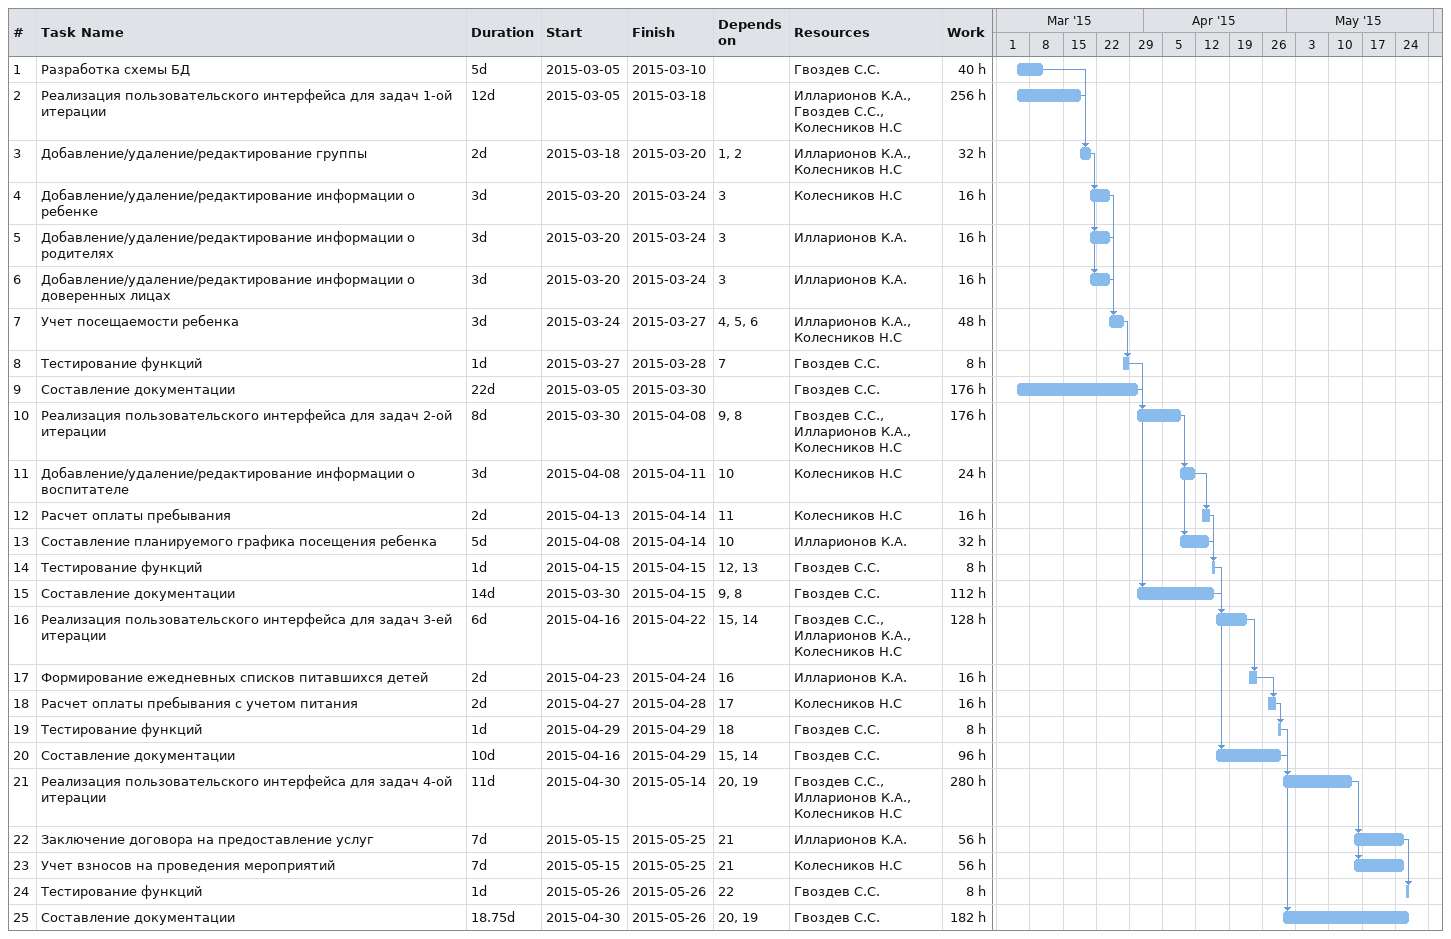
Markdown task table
| ID | Task | Duration | Start | Finish | Predecessors | Resources | Work (h) |
|---|---|---|---|---|---|---|---|
| 1 | Разработка схемы БД | 5d | 2015-03-05 | 2015-03-10 |  | Гвоздев С.С. | 40 |
| 2 | Реализация пользовательского интерфейса для задач 1-ой итерации | 12d | 2015-03-05 | 2015-03-18 |  | Илларионов К.А., Гвоздев С.С., Колесников Н.С | 256 |
| 3 | Добавление/удаление/редактирование группы | 2d | 2015-03-18 | 2015-03-20 | 1, 2 | Илларионов К.А., Колесников Н.С | 32 |
| 4 | Добавление/удаление/редактирование информации о ребенке | 3d | 2015-03-20 | 2015-03-24 | 3 | Колесников Н.С | 16 |
| 5 | Добавление/удаление/редактирование информации о родителях | 3d | 2015-03-20 | 2015-03-24 | 3 | Илларионов К.А. | 16 |
| 6 | Добавление/удаление/редактирование информации о доверенных лицах | 3d | 2015-03-20 | 2015-03-24 | 3 | Илларионов К.А. | 16 |
| 7 | Учет посещаемости ребенка | 3d | 2015-03-24 | 2015-03-27 | 4, 5, 6 | Илларионов К.А., Колесников Н.С | 48 |
| 8 | Тестирование функций | 1d | 2015-03-27 | 2015-03-28 | 7 | Гвоздев С.С. | 8 |
| 9 | Составление документации | 22d | 2015-03-05 | 2015-03-30 |  | Гвоздев С.С. | 176 |
| 10 | Реализация пользовательского интерфейса для задач 2-ой итерации | 8d | 2015-03-30 | 2015-04-08 | 9, 8 | Гвоздев С.С., Илларионов К.А., Колесников Н.С | 176 |
| 11 | Добавление/удаление/редактирование информации о воспитателе | 3d | 2015-04-08 | 2015-04-11 | 10 | Колесников Н.С | 24 |
| 12 | Расчет оплаты пребывания | 2d | 2015-04-13 | 2015-04-14 | 11 | Колесников Н.С | 16 |
| 13 | Составление планируемого графика посещения ребенка | 5d | 2015-04-08 | 2015-04-14 | 10 | Илларионов К.А. | 32 |
| 14 | Тестирование функций | 1d | 2015-04-15 | 2015-04-15 | 12, 13 | Гвоздев С.С. | 8 |
| 15 | Составление документации | 14d | 2015-03-30 | 2015-04-15 | 9, 8 | Гвоздев С.С. | 112 |
| 16 | Реализация пользовательского интерфейса для задач 3-ей итерации | 6d | 2015-04-16 | 2015-04-22 | 15, 14 | Гвоздев С.С., Илларионов К.А., Колесников Н.С | 128 |
| 17 | Формирование ежедневных списков питавшихся детей | 2d | 2015-04-23 | 2015-04-24 | 16 | Илларионов К.А. | 16 |
| 18 | Расчет оплаты пребывания с учетом питания | 2d | 2015-04-27 | 2015-04-28 | 17 | Колесников Н.С | 16 |
| 19 | Тестирование функций | 1d | 2015-04-29 | 2015-04-29 | 18 | Гвоздев С.С. | 8 |
| 20 | Составление документации | 10d | 2015-04-16 | 2015-04-29 | 15, 14 | Гвоздев С.С. | 96 |
| 21 | Реализация пользовательского интерфейса для задач 4-ой итерации | 11d | 2015-04-30 | 2015-05-14 | 20, 19 | Гвоздев С.С., Илларионов К.А., Колесников Н.С | 280 |
| 22 | Заключение договора на предоставление услуг | 7d | 2015-05-15 | 2015-05-25 | 21 | Илларионов К.А. | 56 |
| 23 | Учет взносов на проведения мероприятий | 7d | 2015-05-15 | 2015-05-25 | 21 | Колесников Н.С | 56 |
| 24 | Тестирование функций | 1d | 2015-05-26 | 2015-05-26 | 22 | Гвоздев С.С. | 8 |
| 25 | Составление документации | 18.75d | 2015-04-30 | 2015-05-26 | 20, 19 | Гвоздев С.С. | 182 |
